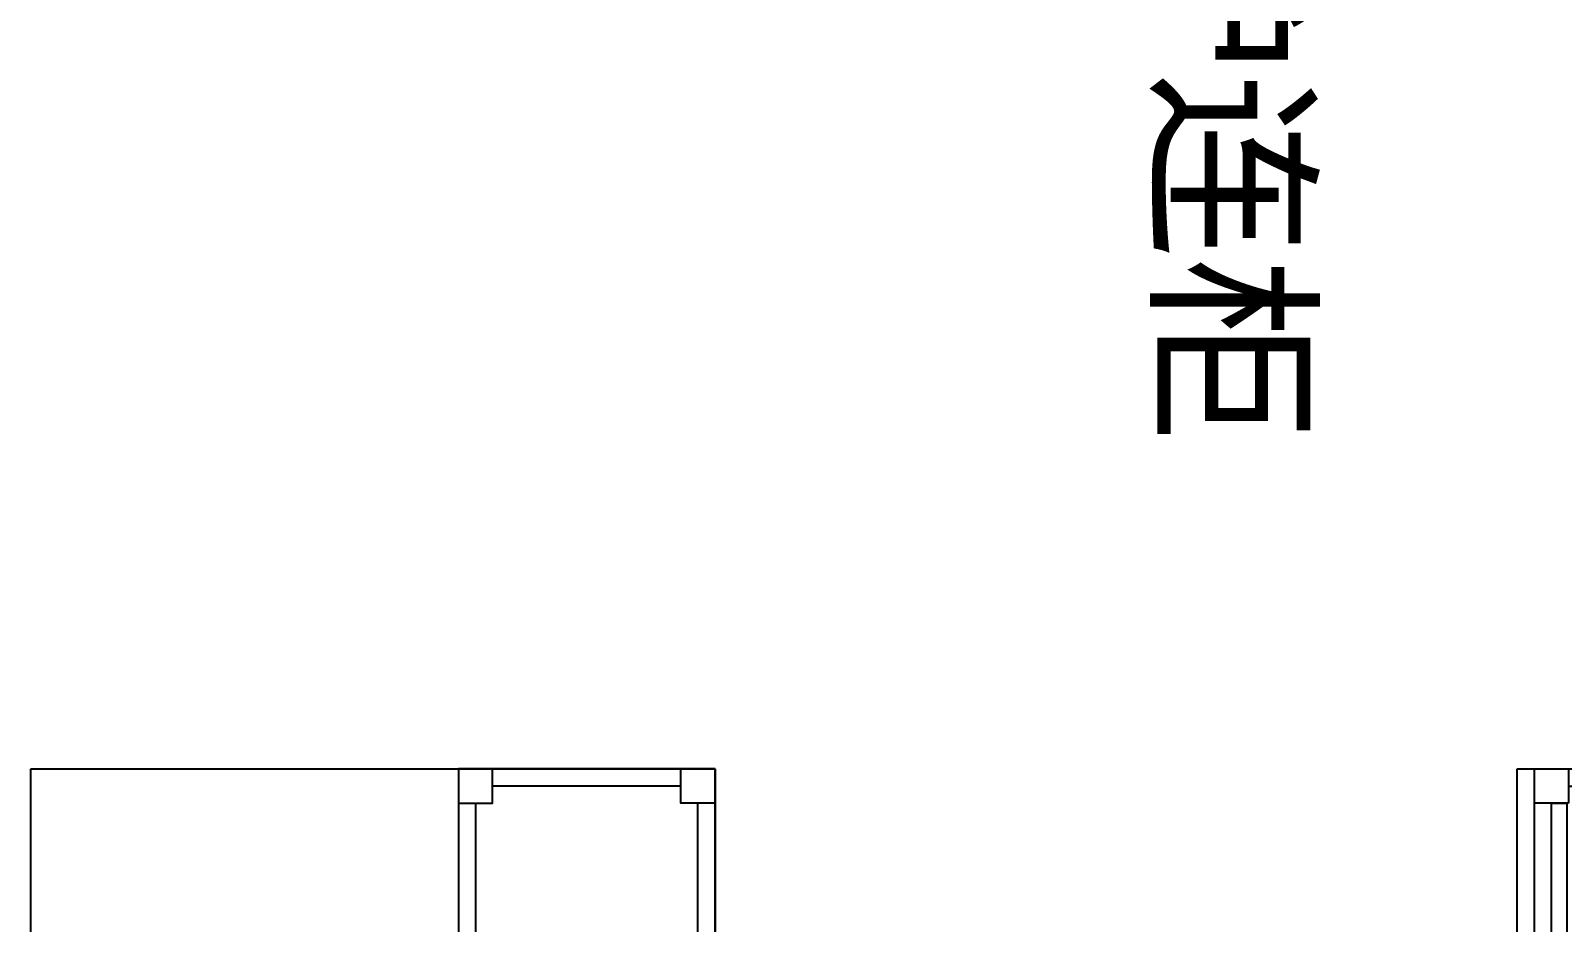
# Model space of a CAD drawing. Extents: x 1158414 to 1597620, y -840005 to -760676.
# Drawn here: x 1526047 to 1527837, y -808817 to -807775 of the extents above; entities that cross this region are included whole.
import ezdxf

# ---------------------------------------------------------------- set-up
doc = ezdxf.new("R2010")
doc.units = 0
doc.header["$LTSCALE"] = 1000
doc.layers.add('WS_厨房设备', color=1, linetype='Continuous')
doc.layers.add('产品名称', color=7, linetype='Continuous')
doc.styles.add('WMF-宋体1', font='')
doc.styles.get('WMF-宋体1').set_extended_font_data('SimSun')

# ---------------------------------------------------------------- blocks, each defined once
blk = doc.blocks.new('*U39')
at = {"linetype": 'Continuous'}
for p, q in [((0, 0), (0, 800)), ((0, 800), (1800, 800)), ((1800, 800), (1800, 0)), ((1800, 0), (0, 0))]:
    blk.add_line(p, q, dxfattribs=at)
at = {"color": 1, "linetype": 'Continuous'}
blk.add_line((0, 800), (1800, 800), dxfattribs=at)
at = {"color": 2, "linetype": 'Continuous'}
for p, q in [((900, 800), (900, 730)), ((900, 0), (900, 70))]:
    blk.add_line(p, q, dxfattribs=at)
at = {"color": 252}
for p, q in [((0, 780), (40, 780)), ((0, 780), (1800, 780)), ((40, 780), (40, 740)), ((40, 778), (910, 778)), ((40, 778), (40, 760)), ((910, 778), (910, 760)), ((1760, 740), (1760, 780)), ((910, 760), (40, 760)), ((890, 740), (890, 758)), ((890, 758), (1760, 758)), ((40, 740), (0, 740)), ((20, 60), (20, 740)), ((1760, 740), (890, 740)), ((1800, 740), (1760, 740)), ((1780, 60), (1780, 740)), ((0, 60), (40, 60)), ((40, 60), (40, 20)), ((40, 40), (40, 58)), ((40, 58), (910, 58)), ((910, 58), (910, 40)), ((1760, 20), (1760, 60)), ((1760, 60), (1800, 60)), ((910, 40), (40, 40)), ((890, 20), (890, 38)), ((890, 38), (1760, 38)), ((1760, 38), (1760, 20)), ((40, 20), (0, 20)), ((1800, 20), (0, 20)), ((1760, 20), (890, 20)), ((1800, 20), (1760, 20))]:
    blk.add_line(p, q, dxfattribs=at)
at = {"color": 18, "linetype": 'Continuous'}
for p, q in [((0, 20), (0, 60)), ((1800, 60), (1800, 20))]:
    blk.add_line(p, q, dxfattribs=at)
blk = doc.blocks.new('*U42')
at = {"linetype": 'Continuous'}
for p, q in [((0, 0), (0, 800)), ((0, 800), (1800, 800)), ((1800, 800), (1800, 0)), ((1800, 0), (0, 0))]:
    blk.add_line(p, q, dxfattribs=at)
blk = doc.blocks.new('Custom_92')
for p, q in [((0, 300), (0, 0)), ((1800, 300), (0, 300)), ((1800, 0), (1800, 300)), ((0, 0), (1800, 0))]:
    blk.add_line(p, q)
at = {"color": 252}
for p, q in [((0, 300), (0, 300)), ((1760, 280), (40, 280)), ((20, 260), (20, 40)), ((1780, 40), (1780, 260)), ((40, 20), (1760, 20))]:
    blk.add_line(p, q, dxfattribs=at)
for points in [[(0, 300), (40, 300), (40, 260), (0, 260)], [(1800, 300), (1760, 300), (1760, 260), (1800, 260)], [(0, 0), (40, 0), (40, 40), (0, 40)], [(1800, 0), (1760, 0), (1760, 40), (1800, 40)]]:
    blk.add_lwpolyline(points, close=True, dxfattribs=at)

msp = doc.modelspace()

# ---------------------------------------------------------------- block references
at = {"layer": 'WS_厨房设备'}
for name, p, rotation in [('*U42', (1526046.6, -808638), 270), ('Custom_92', (1526846.6, -810438), 90), ('*U39', (1527784.4, -808638), 270)]:
    msp.add_blockref(name, p, dxfattribs=dict(at, rotation=rotation))

# ---------------------------------------------------------------- texts
at = {"layer": '产品名称', "color": 7, "lineweight": 0, "style": 'WMF-宋体1'}
msp.add_text('保温汤池炉连柜', height=158.49, rotation=270, dxfattribs=at).set_placement((1527372.1, -806743.4))

doc.saveas('drawing.dxf')
